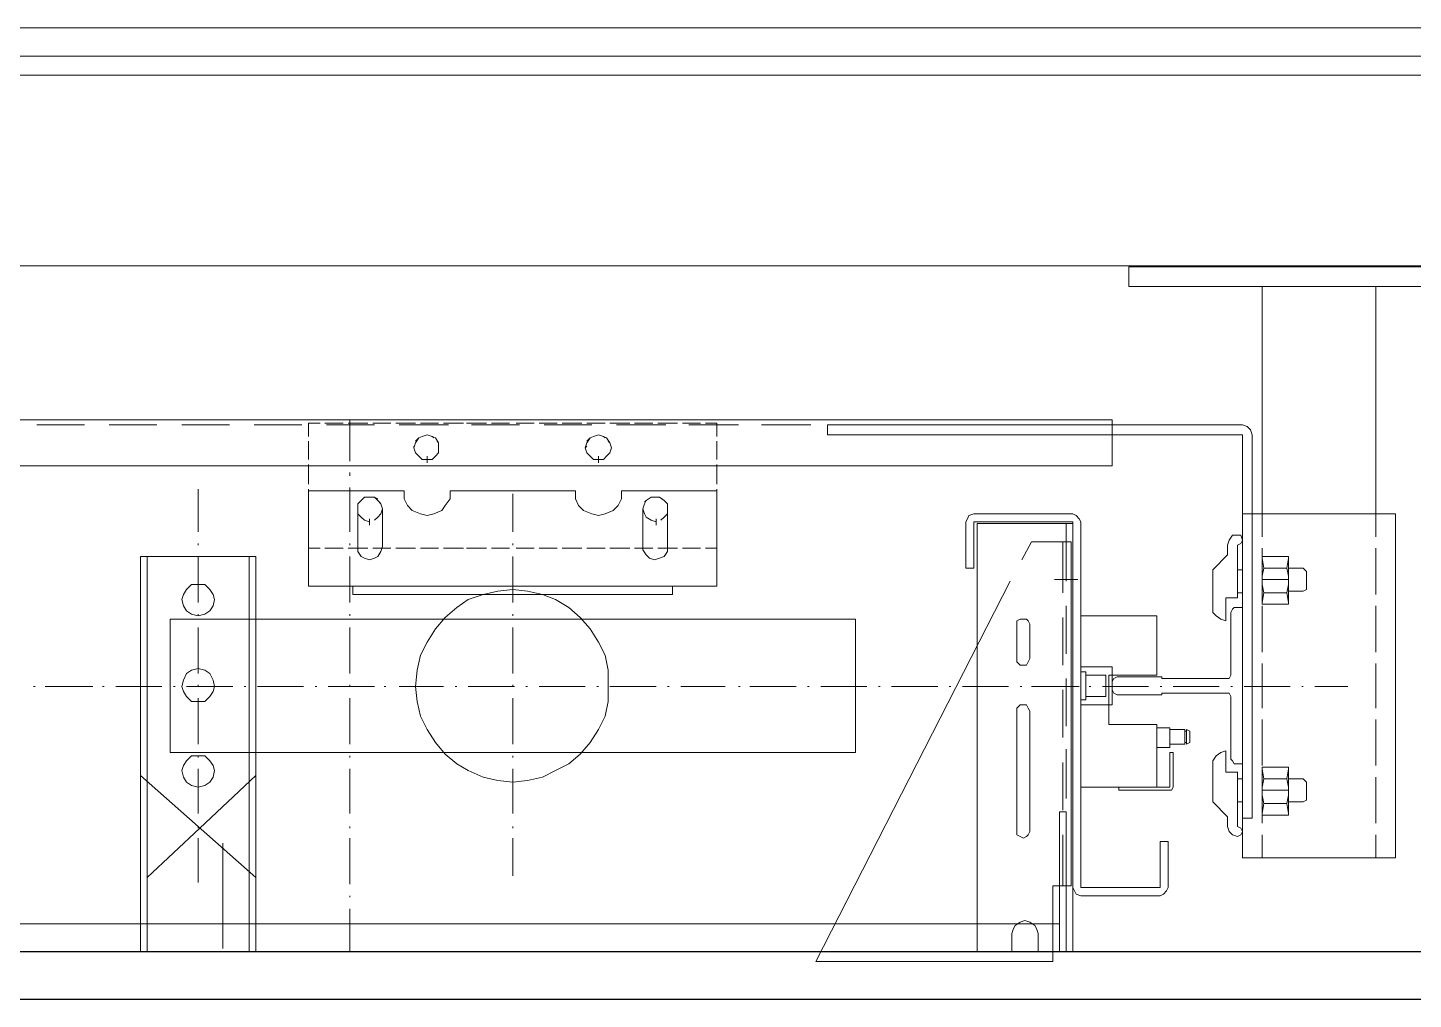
# Model space of a CAD drawing. Header units: millimetres. Extents: x 2552 to 3104, y 1319 to 1450.
# Drawn here: x 2658.782 to 2659.509, y 1391.11 to 1391.62 of the extents above; entities that cross this region are included whole.
import ezdxf

# ---------------------------------------------------------------- set-up
doc = ezdxf.new("R2010")
doc.units = ezdxf.units.MM
doc.linetypes.add('HIDDEN', pattern=[0.375, 0.25, -0.125])
for name, color, linetype, lineweight in [('2H', 1, 'HIDDEN', 15), ('AR-ESQ-VT1', 1, 'Continuous', 9), ('P', 1, 'Continuous', 18)]:
    doc.layers.add(name, color=color, linetype=linetype, lineweight=lineweight)
doc.layers.add('47', color=1, linetype='Continuous')
doc.layers.add('AR-ELV', color=2, linetype='Continuous')

msp = doc.modelspace()

# ---------------------------------------------------------------- linework, layer by layer
at = {"layer": '2H', "lineweight": 9, "ltscale": 20}
msp.add_line((2658.04192, 1391.61988), (2659.84192, 1391.61988), dxfattribs=at)
at = {"layer": '47'}
for p, q in [((2658.35192, 1391.13488), (2659.63061, 1391.13488)), ((2658.40561, 1391.10988), (2659.56319, 1391.10988))]:
    msp.add_line(p, q, dxfattribs=at)
at = {"layer": 'AR-ELV', "lineweight": 13}
for p, q in [((2658.04192, 1391.59488), (2659.64192, 1391.59488)), ((2658.04192, 1391.59488), (2659.64192, 1391.59488)), ((2658.19192, 1391.49488), (2659.64192, 1391.49488))]:
    msp.add_line(p, q, dxfattribs=at)
at = {"layer": 'AR-ESQ-VT1'}
msp.add_line((2659.80192, 1391.60488), (2658.03192, 1391.60488), dxfattribs=at)
at = {"layer": 'P', "linetype": 'Continuous'}
for points in [[(2659.55957, 1391.49438), (2659.35994, 1391.49438)], [(2659.55957, 1391.48401), (2659.35994, 1391.48401), (2659.35994, 1391.49438)], [(2659.42994, 1391.36475), (2659.42994, 1391.48401)], [(2659.48957, 1391.36475), (2659.48957, 1391.48401)], [(2658.55192, 1391.41401), (2659.3513, 1391.41401)], [(2658.93562, 1391.41228), (2658.92957, 1391.41228)], [(2658.92957, 1391.40537), (2658.92957, 1391.41228)], [(2658.94772, 1391.41228), (2658.93821, 1391.41228)], [(2658.96068, 1391.41228), (2658.95031, 1391.41228)], [(2658.95117, 1391.41401), (2658.95117, 1391.39241)], [(2658.97278, 1391.41228), (2658.96327, 1391.41228)], [(2658.98574, 1391.41228), (2658.97537, 1391.41228)], [(2658.99784, 1391.41228), (2658.98834, 1391.41228)], [(2659.0108, 1391.41228), (2659.00043, 1391.41228)], [(2659.0229, 1391.41228), (2659.01253, 1391.41228)], [(2659.035, 1391.41228), (2659.0255, 1391.41228)], [(2659.04796, 1391.41228), (2659.03846, 1391.41228)], [(2659.06006, 1391.41228), (2659.05056, 1391.41228)], [(2659.07303, 1391.41228), (2659.06266, 1391.41228)], [(2659.08513, 1391.41228), (2659.07562, 1391.41228)], [(2659.09809, 1391.41228), (2659.08772, 1391.41228)], [(2659.11019, 1391.41228), (2659.10068, 1391.41228)], [(2659.12315, 1391.41228), (2659.11278, 1391.41228)], [(2659.13525, 1391.41228), (2659.12574, 1391.41228)], [(2659.14389, 1391.41228), (2659.13784, 1391.41228)], [(2659.14389, 1391.40537), (2659.14389, 1391.41228)], [(2659.3513, 1391.38982), (2659.3513, 1391.41401)], [(2658.78698, 1391.41142), (2658.81204, 1391.41142)], [(2658.825, 1391.41142), (2658.85006, 1391.41142)], [(2658.86303, 1391.41142), (2658.88809, 1391.41142)], [(2658.90105, 1391.41142), (2658.92611, 1391.41142)], [(2658.93908, 1391.41142), (2658.96414, 1391.41142)], [(2658.9771, 1391.41142), (2659.00303, 1391.41142)], [(2658.99179, 1391.40624), (2658.99438, 1391.40537), (2658.99611, 1391.40451), (2658.99784, 1391.40191), (2658.99784, 1391.39932), (2658.99784, 1391.39673), (2658.99611, 1391.395), (2658.99438, 1391.39327), (2658.99179, 1391.39327), (2658.9892, 1391.39327), (2658.98747, 1391.395), (2658.98574, 1391.39673), (2658.98488, 1391.39932), (2658.98574, 1391.40191), (2658.98747, 1391.40451), (2658.9892, 1391.40537), (2658.99179, 1391.40624)], [(2658.98574, 1391.40278), (2658.98747, 1391.40451), (2658.9892, 1391.40537), (2658.99179, 1391.40624), (2658.99438, 1391.40537), (2658.99525, 1391.40451)], [(2659.01513, 1391.41142), (2659.04019, 1391.41142)], [(2659.05315, 1391.41142), (2659.07821, 1391.41142)], [(2659.08167, 1391.40624), (2659.08426, 1391.40537), (2659.08599, 1391.40451), (2659.08772, 1391.40191), (2659.08858, 1391.39932), (2659.08772, 1391.39673), (2659.08599, 1391.395), (2659.08426, 1391.39327), (2659.08167, 1391.39327), (2659.07908, 1391.39327), (2659.07735, 1391.395), (2659.07562, 1391.39673), (2659.07475, 1391.39932), (2659.07562, 1391.40191), (2659.07735, 1391.40451), (2659.07908, 1391.40537), (2659.08167, 1391.40624)], [(2659.07562, 1391.40278), (2659.07735, 1391.40451), (2659.07908, 1391.40537), (2659.08167, 1391.40624), (2659.08426, 1391.40537), (2659.08513, 1391.40451)], [(2659.09117, 1391.41142), (2659.1171, 1391.41142)], [(2659.1292, 1391.41142), (2659.15513, 1391.41142)], [(2659.16722, 1391.41142), (2659.19315, 1391.41142)], [(2659.20179, 1391.41142), (2659.3755, 1391.41142)], [(2659.20179, 1391.40624), (2659.20179, 1391.41142)], [(2659.20179, 1391.40624), (2659.41871, 1391.40624)], [(2659.20525, 1391.41142), (2659.23117, 1391.41142)], [(2659.24414, 1391.41142), (2659.2692, 1391.41142)], [(2659.2813, 1391.41142), (2659.30722, 1391.41142)], [(2659.32019, 1391.41142), (2659.3513, 1391.41142)], [(2659.3513, 1391.41142), (2659.41957, 1391.41142)], [(2659.41871, 1391.40624), (2659.41957, 1391.40624), (2659.41957, 1391.40537)], [(2659.41957, 1391.41142), (2659.42216, 1391.41056), (2659.42389, 1391.40883), (2659.42475, 1391.40624)], [(2659.41957, 1391.20488), (2659.41957, 1391.40537)], [(2659.42475, 1391.20488), (2659.42475, 1391.40624)], [(2658.92957, 1391.39327), (2658.92957, 1391.40278)], [(2658.99179, 1391.39327), (2658.9892, 1391.39327), (2658.98747, 1391.395), (2658.98574, 1391.39673), (2658.98488, 1391.39932), (2658.98488, 1391.40019)], [(2658.99698, 1391.40278), (2658.99784, 1391.40191), (2658.99784, 1391.39932), (2658.99784, 1391.39673), (2658.99611, 1391.395), (2658.99438, 1391.39327)], [(2659.08167, 1391.39327), (2659.07908, 1391.39327), (2659.07735, 1391.395), (2659.07562, 1391.39673), (2659.07475, 1391.39932), (2659.07562, 1391.40019)], [(2659.08685, 1391.40278), (2659.08772, 1391.40191), (2659.08858, 1391.39932), (2659.08772, 1391.39673), (2659.08599, 1391.395), (2659.08426, 1391.39327)], [(2659.14389, 1391.39327), (2659.14389, 1391.40278)], [(2658.92957, 1391.38031), (2658.92957, 1391.39068)], [(2658.99179, 1391.39154), (2658.99179, 1391.395)], [(2659.08167, 1391.39154), (2659.08167, 1391.395)], [(2659.14389, 1391.38031), (2659.14389, 1391.39068)], [(2658.55192, 1391.38982), (2659.3513, 1391.38982)], [(2658.95117, 1391.38636), (2658.95117, 1391.38463)], [(2658.87167, 1391.35525), (2658.87167, 1391.37772)], [(2658.92957, 1391.36821), (2658.92957, 1391.37772)], [(2658.92957, 1391.32673), (2658.92957, 1391.37685), (2658.97969, 1391.37685)], [(2658.95117, 1391.37858), (2658.95117, 1391.35525)], [(2659.00389, 1391.37685), (2659.00389, 1391.37253), (2659.0013, 1391.36907), (2658.99957, 1391.36648), (2658.99525, 1391.36475), (2658.99179, 1391.36389), (2658.98834, 1391.36475), (2658.98401, 1391.36648), (2658.98142, 1391.36907), (2658.97969, 1391.37253), (2658.97969, 1391.37685)], [(2659.06957, 1391.37685), (2659.00389, 1391.37685)], [(2659.09377, 1391.37685), (2659.09377, 1391.37253), (2659.09204, 1391.36907), (2659.08945, 1391.36648), (2659.08513, 1391.36475), (2659.08167, 1391.36389), (2659.07821, 1391.36475), (2659.07389, 1391.36648), (2659.0713, 1391.36907), (2659.06957, 1391.37253), (2659.06957, 1391.37685)], [(2659.14389, 1391.37685), (2659.09377, 1391.37685)], [(2659.14389, 1391.36821), (2659.14389, 1391.37772)], [(2659.14389, 1391.32673), (2659.14389, 1391.37685)], [(2658.9555, 1391.36735), (2658.9555, 1391.36994), (2658.95722, 1391.37167), (2658.95895, 1391.3734), (2658.96154, 1391.3734), (2658.96414, 1391.3734), (2658.96587, 1391.37167), (2658.96759, 1391.36994), (2658.96846, 1391.36735)], [(2658.95636, 1391.3708), (2658.95722, 1391.37167), (2658.95895, 1391.3734), (2658.96154, 1391.3734), (2658.96414, 1391.3734), (2658.96587, 1391.37253)], [(2658.96673, 1391.3708), (2658.96759, 1391.36994), (2658.96846, 1391.36735), (2658.96759, 1391.36475), (2658.96587, 1391.36303), (2658.96414, 1391.3613)], [(2659.03673, 1391.35525), (2659.03673, 1391.37512)], [(2659.105, 1391.36735), (2659.10587, 1391.36994), (2659.10673, 1391.37167), (2659.10932, 1391.3734), (2659.11192, 1391.3734), (2659.11364, 1391.3734), (2659.11624, 1391.37167), (2659.11796, 1391.36994), (2659.11796, 1391.36735)], [(2659.10587, 1391.3708), (2659.10673, 1391.37167), (2659.10932, 1391.3734), (2659.11192, 1391.3734), (2659.11364, 1391.3734), (2659.11537, 1391.37253)], [(2659.1171, 1391.3708), (2659.11796, 1391.36994), (2659.11796, 1391.36735), (2659.11796, 1391.36475), (2659.11624, 1391.36303), (2659.11451, 1391.3613)], [(2658.92957, 1391.35525), (2658.92957, 1391.36562)], [(2658.9555, 1391.36735), (2658.9555, 1391.34747)], [(2658.96154, 1391.36043), (2658.95895, 1391.3613), (2658.95722, 1391.36303), (2658.9555, 1391.36475), (2658.9555, 1391.36735), (2658.9555, 1391.36735)], [(2658.96154, 1391.3587), (2658.96154, 1391.36216)], [(2658.96846, 1391.36735), (2658.96846, 1391.34747)], [(2659.105, 1391.36735), (2659.105, 1391.34661)], [(2659.11192, 1391.36043), (2659.10932, 1391.3613), (2659.10673, 1391.36303), (2659.10587, 1391.36475), (2659.105, 1391.36735), (2659.105, 1391.36735)], [(2659.11192, 1391.3587), (2659.11192, 1391.36216)], [(2659.11796, 1391.36735), (2659.11796, 1391.34747)], [(2659.14389, 1391.35525), (2659.14389, 1391.36562)], [(2659.27438, 1391.36043), (2659.27525, 1391.36216), (2659.27611, 1391.36389), (2659.27871, 1391.36475)], [(2659.33056, 1391.36475), (2659.27871, 1391.36475)], [(2659.33056, 1391.36475), (2659.33229, 1391.36389), (2659.33401, 1391.36216), (2659.33488, 1391.36043)], [(2659.41957, 1391.36475), (2659.49994, 1391.36475)], [(2659.41957, 1391.18414), (2659.41957, 1391.36475)], [(2659.42994, 1391.36475), (2659.42994, 1391.35265)], [(2659.48957, 1391.36475), (2659.48957, 1391.35265)], [(2659.49994, 1391.18414), (2659.49994, 1391.36475)], [(2659.27438, 1391.33624), (2659.27438, 1391.36043)], [(2659.27871, 1391.35957), (2659.27871, 1391.36043), (2659.27957, 1391.36043)], [(2659.27871, 1391.33624), (2659.27871, 1391.35957)], [(2659.32969, 1391.36043), (2659.27957, 1391.36043)], [(2659.28043, 1391.35957), (2659.28043, 1391.13488)], [(2659.33056, 1391.35957), (2659.28043, 1391.35957)], [(2659.3271, 1391.35957), (2659.3271, 1391.32932)], [(2659.32969, 1391.36043), (2659.33056, 1391.36043), (2659.33056, 1391.35957)], [(2659.33056, 1391.35957), (2659.33056, 1391.13488)], [(2659.33056, 1391.16858), (2659.33056, 1391.35957)], [(2659.33488, 1391.16945), (2659.33488, 1391.36043)], [(2658.87167, 1391.34833), (2658.87167, 1391.3492)], [(2658.92957, 1391.34661), (2658.92957, 1391.35352)], [(2658.93562, 1391.34661), (2658.92957, 1391.34661)], [(2658.94772, 1391.34661), (2658.93821, 1391.34661)], [(2658.96068, 1391.34661), (2658.95031, 1391.34661)], [(2658.95117, 1391.3492), (2658.95117, 1391.34833)], [(2658.96846, 1391.34747), (2658.96759, 1391.34488), (2658.96587, 1391.34228), (2658.96414, 1391.34142), (2658.96154, 1391.34056), (2658.95895, 1391.34142), (2658.95722, 1391.34228), (2658.9555, 1391.34488), (2658.9555, 1391.34747)], [(2658.97278, 1391.34661), (2658.96327, 1391.34661)], [(2658.98574, 1391.34661), (2658.97537, 1391.34661)], [(2658.99784, 1391.34661), (2658.98834, 1391.34661)], [(2659.0108, 1391.34661), (2659.00043, 1391.34661)], [(2659.0229, 1391.34661), (2659.01253, 1391.34661)], [(2659.035, 1391.34661), (2659.0255, 1391.34661)], [(2659.03673, 1391.34833), (2659.03673, 1391.3492)], [(2659.04796, 1391.34661), (2659.03846, 1391.34661)], [(2659.06006, 1391.34661), (2659.05056, 1391.34661)], [(2659.07303, 1391.34661), (2659.06266, 1391.34661)], [(2659.08513, 1391.34661), (2659.07562, 1391.34661)], [(2659.09809, 1391.34661), (2659.08772, 1391.34661)], [(2659.11019, 1391.34661), (2659.10068, 1391.34661)], [(2659.11796, 1391.34747), (2659.11796, 1391.34488), (2659.11624, 1391.34228), (2659.11364, 1391.34142), (2659.11105, 1391.34056), (2659.10846, 1391.34142), (2659.10673, 1391.34315), (2659.105, 1391.34574), (2659.105, 1391.34747)], [(2659.12315, 1391.34661), (2659.11278, 1391.34661)], [(2659.13525, 1391.34661), (2659.12574, 1391.34661)], [(2659.14389, 1391.34661), (2659.13784, 1391.34661)], [(2659.14389, 1391.34661), (2659.14389, 1391.35352)], [(2659.30895, 1391.35006), (2659.30377, 1391.34056)], [(2659.30895, 1391.35006), (2659.32969, 1391.35006)], [(2659.32537, 1391.32327), (2659.32537, 1391.35006)], [(2659.32969, 1391.16945), (2659.32969, 1391.35006)], [(2659.41179, 1391.34833), (2659.41266, 1391.35093), (2659.41438, 1391.35352), (2659.41698, 1391.35352)], [(2659.41179, 1391.34315), (2659.41179, 1391.34833)], [(2659.41698, 1391.35352), (2659.41871, 1391.35352), (2659.41957, 1391.35093), (2659.41871, 1391.3492), (2659.41698, 1391.34833)], [(2659.41698, 1391.34833), (2659.41698, 1391.32068)], [(2659.42994, 1391.34661), (2659.42994, 1391.32241)], [(2659.48957, 1391.34661), (2659.48957, 1391.32241)], [(2658.84142, 1391.34228), (2658.84142, 1391.13488)], [(2658.84142, 1391.34228), (2658.84142, 1391.15389)], [(2658.90192, 1391.34228), (2658.84142, 1391.34228)], [(2658.84488, 1391.34228), (2658.84488, 1391.23945)], [(2658.87167, 1391.31809), (2658.87167, 1391.34228)], [(2658.89846, 1391.34228), (2658.89846, 1391.19105)], [(2658.90192, 1391.34228), (2658.90192, 1391.15389)], [(2658.95117, 1391.34228), (2658.95117, 1391.31809)], [(2659.03673, 1391.31809), (2659.03673, 1391.34228)], [(2659.41179, 1391.34315), (2659.40401, 1391.33537)], [(2659.4308, 1391.33624), (2659.42994, 1391.34142), (2659.42994, 1391.34228), (2659.4308, 1391.34228), (2659.4429, 1391.34228)], [(2659.42994, 1391.34142), (2659.42994, 1391.34228), (2659.4308, 1391.34228)], [(2659.42994, 1391.31809), (2659.42994, 1391.34142)], [(2659.4429, 1391.34228), (2659.44377, 1391.34228), (2659.44377, 1391.34142)], [(2659.44377, 1391.34142), (2659.4429, 1391.33624)], [(2659.44377, 1391.31809), (2659.44377, 1391.34142)], [(2659.27871, 1391.33624), (2659.27438, 1391.33624)], [(2659.41093, 1391.30858), (2659.40834, 1391.30945), (2659.40574, 1391.31117), (2659.40401, 1391.3129), (2659.40401, 1391.33537)], [(2659.41957, 1391.33537), (2659.41698, 1391.33537)], [(2659.4308, 1391.32327), (2659.42994, 1391.32759), (2659.42994, 1391.33191), (2659.4308, 1391.33624)], [(2659.4308, 1391.33624), (2659.4429, 1391.33624)], [(2659.4429, 1391.33624), (2659.44377, 1391.33191), (2659.44377, 1391.32759), (2659.4429, 1391.32327)], [(2659.45154, 1391.33624), (2659.44377, 1391.33624)], [(2659.45154, 1391.33624), (2659.45327, 1391.33451)], [(2659.45327, 1391.33451), (2659.45327, 1391.325)], [(2658.87167, 1391.32759), (2658.87513, 1391.32759), (2658.87772, 1391.325), (2658.87945, 1391.32241), (2658.88031, 1391.31982), (2658.87945, 1391.31636), (2658.87772, 1391.31377), (2658.87513, 1391.31204), (2658.87167, 1391.31117), (2658.86821, 1391.31204), (2658.86562, 1391.31377), (2658.86389, 1391.31636), (2658.86303, 1391.31982), (2658.86389, 1391.32241), (2658.86562, 1391.325), (2658.86821, 1391.32759), (2658.87167, 1391.32759), (2658.87513, 1391.32759), (2658.87772, 1391.325), (2658.87945, 1391.32241), (2658.88031, 1391.31982), (2658.87945, 1391.31636), (2658.87772, 1391.31377), (2658.87513, 1391.31204), (2658.87167, 1391.31117), (2658.86821, 1391.31204), (2658.86562, 1391.31377), (2658.86389, 1391.31636), (2658.86303, 1391.31982), (2658.86389, 1391.32241), (2658.86562, 1391.325), (2658.86821, 1391.32759), (2658.87167, 1391.32759)], [(2659.14389, 1391.32673), (2658.92957, 1391.32673)], [(2658.9529, 1391.32241), (2658.9529, 1391.32673)], [(2659.03673, 1391.325), (2659.04451, 1391.32414), (2659.05229, 1391.32241), (2659.0592, 1391.31982), (2659.06611, 1391.31549), (2659.07216, 1391.31031), (2659.07735, 1391.30426), (2659.08167, 1391.29735), (2659.08513, 1391.29043), (2659.08685, 1391.28265), (2659.08685, 1391.27401), (2659.08685, 1391.26624), (2659.08513, 1391.25846), (2659.08167, 1391.25154), (2659.07735, 1391.24463), (2659.07216, 1391.23858), (2659.06611, 1391.2334), (2659.0592, 1391.22994), (2659.05229, 1391.22648), (2659.04451, 1391.22475), (2659.03673, 1391.22389), (2659.02895, 1391.22475), (2659.02117, 1391.22648), (2659.0134, 1391.22994), (2659.00735, 1391.2334), (2659.0013, 1391.23858), (2658.99611, 1391.24463), (2658.99179, 1391.25154), (2658.98834, 1391.25846), (2658.98661, 1391.26624), (2658.98574, 1391.27401), (2658.98661, 1391.28265), (2658.98834, 1391.29043), (2658.99179, 1391.29735), (2658.99611, 1391.30426), (2659.0013, 1391.31031), (2659.00735, 1391.31549), (2659.0134, 1391.31982), (2659.02117, 1391.32241), (2659.02895, 1391.32414), (2659.03673, 1391.325)], [(2659.12056, 1391.32241), (2659.12056, 1391.32673)], [(2659.29772, 1391.32932), (2659.19574, 1391.12969)], [(2659.33315, 1391.33019), (2659.32105, 1391.33019)], [(2659.42994, 1391.33019), (2659.44377, 1391.33019)], [(2659.45327, 1391.325), (2659.45154, 1391.32414)], [(2659.12056, 1391.32241), (2658.9529, 1391.32241)], [(2659.41093, 1391.32068), (2659.41093, 1391.30858)], [(2659.41698, 1391.32068), (2659.41093, 1391.32068)], [(2659.41957, 1391.32327), (2659.41698, 1391.32327)], [(2659.42994, 1391.31809), (2659.4308, 1391.32327)], [(2659.4308, 1391.31722), (2659.42994, 1391.31722), (2659.42994, 1391.31809)], [(2659.4308, 1391.32327), (2659.4429, 1391.32327)], [(2659.4429, 1391.32327), (2659.44377, 1391.31809)], [(2659.44377, 1391.31809), (2659.44377, 1391.31722), (2659.4429, 1391.31722)], [(2659.45154, 1391.32414), (2659.44377, 1391.32414)], [(2658.87167, 1391.31117), (2658.87167, 1391.31204)], [(2658.95117, 1391.31204), (2658.95117, 1391.31117)], [(2659.03673, 1391.31117), (2659.03673, 1391.31204)], [(2659.32537, 1391.28525), (2659.32537, 1391.31031)], [(2659.3271, 1391.31636), (2659.3271, 1391.2913)], [(2659.37463, 1391.31117), (2659.33488, 1391.31117)], [(2659.33488, 1391.2213), (2659.33488, 1391.31117)], [(2659.37463, 1391.28006), (2659.37463, 1391.31117)], [(2659.41352, 1391.3129), (2659.41438, 1391.31463), (2659.41525, 1391.31549), (2659.41698, 1391.31549), (2659.41957, 1391.31549)], [(2659.41352, 1391.3129), (2659.41352, 1391.28006)], [(2659.41957, 1391.2334), (2659.41957, 1391.31549)], [(2659.42994, 1391.31636), (2659.42994, 1391.29216)], [(2659.4308, 1391.31722), (2659.4429, 1391.31722)], [(2659.48957, 1391.31636), (2659.48957, 1391.29216)], [(2658.85698, 1391.30945), (2659.21648, 1391.30945)], [(2658.85698, 1391.30945), (2658.85698, 1391.23945)], [(2658.87167, 1391.28093), (2658.87167, 1391.30512)], [(2658.95117, 1391.30512), (2658.95117, 1391.28093)], [(2659.03673, 1391.28093), (2659.03673, 1391.30512)], [(2659.21648, 1391.30945), (2659.21648, 1391.23945)], [(2659.30117, 1391.30685), (2659.30117, 1391.30858), (2659.3029, 1391.30945), (2659.30463, 1391.30945), (2659.30636, 1391.30945), (2659.30722, 1391.30858), (2659.30809, 1391.30685)], [(2659.30117, 1391.2887), (2659.30117, 1391.30685)], [(2659.30809, 1391.2887), (2659.30809, 1391.30685)], [(2659.30809, 1391.2887), (2659.30722, 1391.28698), (2659.30636, 1391.28525), (2659.30463, 1391.28525), (2659.3029, 1391.28525), (2659.30117, 1391.28698), (2659.30117, 1391.2887)], [(2658.87167, 1391.28352), (2658.87513, 1391.28265), (2658.87772, 1391.28093), (2658.87945, 1391.27747), (2658.88031, 1391.27401), (2658.87945, 1391.27142), (2658.87772, 1391.26883), (2658.87513, 1391.26624), (2658.87167, 1391.26624), (2658.86821, 1391.26624), (2658.86562, 1391.26883), (2658.86389, 1391.27142), (2658.86303, 1391.27401), (2658.86389, 1391.27747), (2658.86562, 1391.28093), (2658.86821, 1391.28265), (2658.87167, 1391.28352), (2658.87513, 1391.28265), (2658.87772, 1391.28093), (2658.87945, 1391.27747), (2658.88031, 1391.27401), (2658.87945, 1391.27142), (2658.87772, 1391.26883), (2658.87513, 1391.26624), (2658.87167, 1391.26624), (2658.86821, 1391.26624), (2658.86562, 1391.26883), (2658.86389, 1391.27142), (2658.86303, 1391.27401), (2658.86389, 1391.27747), (2658.86562, 1391.28093), (2658.86821, 1391.28265), (2658.87167, 1391.28352)], [(2659.33488, 1391.26451), (2659.33488, 1391.28438), (2659.3513, 1391.28438)], [(2659.33488, 1391.28179), (2659.33747, 1391.28179), (2659.33747, 1391.2671)], [(2659.3513, 1391.26451), (2659.3513, 1391.28438)], [(2659.42994, 1391.28611), (2659.42994, 1391.26278)], [(2659.48957, 1391.28611), (2659.48957, 1391.26278)], [(2658.78525, 1391.27401), (2658.78611, 1391.27401)], [(2658.7913, 1391.27401), (2658.81636, 1391.27401)], [(2658.82154, 1391.27401), (2658.82241, 1391.27401)], [(2658.82846, 1391.27401), (2658.85266, 1391.27401)], [(2658.85871, 1391.27401), (2658.85957, 1391.27401)], [(2658.86562, 1391.27401), (2658.88982, 1391.27401)], [(2658.87167, 1391.27401), (2658.87167, 1391.27488)], [(2658.89587, 1391.27401), (2658.89673, 1391.27401)], [(2658.90278, 1391.27401), (2658.92698, 1391.27401)], [(2658.93303, 1391.27401), (2658.93389, 1391.27401)], [(2658.93994, 1391.27401), (2658.96414, 1391.27401)], [(2658.95117, 1391.27488), (2658.95117, 1391.27401)], [(2658.96932, 1391.27401), (2658.97019, 1391.27401)], [(2658.9771, 1391.27401), (2659.00043, 1391.27401)], [(2659.00648, 1391.27401), (2659.00735, 1391.27401)], [(2659.0134, 1391.27401), (2659.03759, 1391.27401)], [(2659.03673, 1391.27401), (2659.03673, 1391.27488)], [(2659.04364, 1391.27401), (2659.04451, 1391.27401)], [(2659.05056, 1391.27401), (2659.07475, 1391.27401)], [(2659.0808, 1391.27401), (2659.08167, 1391.27401)], [(2659.08772, 1391.27401), (2659.11192, 1391.27401)], [(2659.11796, 1391.27401), (2659.11883, 1391.27401)], [(2659.12488, 1391.27401), (2659.14821, 1391.27401)], [(2659.15513, 1391.27401), (2659.15599, 1391.27401)], [(2659.16117, 1391.27401), (2659.18537, 1391.27401)], [(2659.19142, 1391.27401), (2659.19229, 1391.27401)], [(2659.19834, 1391.27401), (2659.22253, 1391.27401)], [(2659.22858, 1391.27401), (2659.22945, 1391.27401)], [(2659.2355, 1391.27401), (2659.25969, 1391.27401)], [(2659.26574, 1391.27401), (2659.26661, 1391.27401)], [(2659.27266, 1391.27401), (2659.29685, 1391.27401)], [(2659.3029, 1391.27401), (2659.30377, 1391.27401)], [(2659.30895, 1391.27401), (2659.33401, 1391.27401)], [(2659.3271, 1391.27833), (2659.3271, 1391.25327)], [(2659.33747, 1391.28006), (2659.34784, 1391.28006), (2659.34784, 1391.26883)], [(2659.3392, 1391.27401), (2659.34006, 1391.27401)], [(2659.34611, 1391.27401), (2659.37031, 1391.27401)], [(2659.37463, 1391.28006), (2659.34957, 1391.28006)], [(2659.34957, 1391.25414), (2659.34957, 1391.28006)], [(2659.35389, 1391.26969), (2659.35216, 1391.27056), (2659.3513, 1391.27228), (2659.3513, 1391.27661), (2659.35216, 1391.27833), (2659.35389, 1391.2792)], [(2659.37722, 1391.2792), (2659.35389, 1391.2792)], [(2659.37636, 1391.27401), (2659.37722, 1391.27401)], [(2659.37722, 1391.27833), (2659.37722, 1391.27833), (2659.37722, 1391.2792)], [(2659.41179, 1391.27833), (2659.37722, 1391.27833)], [(2659.38327, 1391.27401), (2659.40747, 1391.27401)], [(2659.41352, 1391.28006), (2659.41266, 1391.27833), (2659.41179, 1391.27833)], [(2659.41352, 1391.27401), (2659.41438, 1391.27401)], [(2659.42043, 1391.27401), (2659.44463, 1391.27401)], [(2659.45068, 1391.27401), (2659.45154, 1391.27401)], [(2659.45759, 1391.27401), (2659.47488, 1391.27401)], [(2658.87167, 1391.24377), (2658.87167, 1391.26796)], [(2658.95117, 1391.26796), (2658.95117, 1391.24377)], [(2659.03673, 1391.24377), (2659.03673, 1391.26796)], [(2659.32537, 1391.24722), (2659.32537, 1391.27228)], [(2659.33488, 1391.2671), (2659.33747, 1391.2671)], [(2659.33747, 1391.26883), (2659.34784, 1391.26883)], [(2659.37722, 1391.26969), (2659.35389, 1391.26969)], [(2659.41179, 1391.27056), (2659.37722, 1391.27056)], [(2659.37722, 1391.26969), (2659.37722, 1391.27056), (2659.37722, 1391.27056)], [(2659.41179, 1391.27056), (2659.41266, 1391.27056), (2659.41352, 1391.26883)], [(2659.41352, 1391.23599), (2659.41352, 1391.26883)], [(2659.30117, 1391.26105), (2659.30117, 1391.26278), (2659.3029, 1391.26451), (2659.30463, 1391.26451), (2659.30636, 1391.26451), (2659.30722, 1391.26278), (2659.30809, 1391.26105)], [(2659.30117, 1391.19796), (2659.30117, 1391.26105)], [(2659.30809, 1391.19796), (2659.30809, 1391.26105)], [(2659.3513, 1391.26451), (2659.33488, 1391.26451)], [(2659.37463, 1391.25414), (2659.34957, 1391.25414)], [(2659.37463, 1391.25414), (2659.37463, 1391.2213)], [(2659.37463, 1391.25241), (2659.38154, 1391.25241), (2659.38154, 1391.24204)], [(2659.42994, 1391.25673), (2659.42994, 1391.23253)], [(2659.48957, 1391.25673), (2659.48957, 1391.23253)], [(2659.38932, 1391.25154), (2659.38154, 1391.25154)], [(2659.38932, 1391.24377), (2659.38932, 1391.25154)], [(2659.39019, 1391.25068), (2659.38932, 1391.25068)], [(2659.39019, 1391.24377), (2659.39019, 1391.25154)], [(2659.39192, 1391.25068), (2659.39019, 1391.25154)], [(2659.39192, 1391.25068), (2659.39192, 1391.24463), (2659.39019, 1391.24377)], [(2658.84488, 1391.23945), (2658.84488, 1391.13488)], [(2658.85698, 1391.23945), (2659.21648, 1391.23945)], [(2658.87167, 1391.23772), (2658.87513, 1391.23772), (2658.87772, 1391.23512), (2658.87945, 1391.23253), (2658.88031, 1391.22994), (2658.87945, 1391.22648), (2658.87772, 1391.22389), (2658.87513, 1391.22216), (2658.87167, 1391.2213), (2658.86821, 1391.22216), (2658.86562, 1391.22389), (2658.86389, 1391.22648), (2658.86303, 1391.22994), (2658.86389, 1391.23253), (2658.86562, 1391.23512), (2658.86821, 1391.23772), (2658.87167, 1391.23772), (2658.87513, 1391.23772), (2658.87772, 1391.23512), (2658.87945, 1391.23253), (2658.88031, 1391.22994), (2658.87945, 1391.22648), (2658.87772, 1391.22389), (2658.87513, 1391.22216), (2658.87167, 1391.2213), (2658.86821, 1391.22216), (2658.86562, 1391.22389), (2658.86389, 1391.22648), (2658.86303, 1391.22994), (2658.86389, 1391.23253), (2658.86562, 1391.23512), (2658.86821, 1391.23772), (2658.87167, 1391.23772)], [(2658.87167, 1391.23685), (2658.87167, 1391.23772)], [(2658.95117, 1391.23772), (2658.95117, 1391.23685)], [(2659.03673, 1391.23685), (2659.03673, 1391.23772)], [(2659.3271, 1391.24117), (2659.3271, 1391.21525)], [(2659.38154, 1391.24204), (2659.37463, 1391.24204)], [(2659.38932, 1391.24377), (2659.38154, 1391.24377)], [(2659.38154, 1391.22216), (2659.38154, 1391.23945)], [(2659.38327, 1391.23945), (2659.38154, 1391.23945)], [(2659.38327, 1391.2213), (2659.38327, 1391.23945)], [(2659.39019, 1391.24463), (2659.38932, 1391.24463)], [(2659.40401, 1391.23512), (2659.40574, 1391.23772), (2659.40834, 1391.23945), (2659.41093, 1391.24031)], [(2659.41093, 1391.22907), (2659.41093, 1391.24031)], [(2658.87167, 1391.20747), (2658.87167, 1391.2308)], [(2658.95117, 1391.2308), (2658.95117, 1391.20747)], [(2659.03673, 1391.20747), (2659.03673, 1391.2308)], [(2659.32537, 1391.2092), (2659.32537, 1391.23426)], [(2659.40401, 1391.23512), (2659.40401, 1391.21352)], [(2659.41698, 1391.2334), (2659.41525, 1391.2334), (2659.41438, 1391.23512), (2659.41352, 1391.23599)], [(2659.41957, 1391.2334), (2659.41698, 1391.2334)], [(2659.42994, 1391.2308), (2659.42994, 1391.23167), (2659.4429, 1391.23167)], [(2659.42994, 1391.2308), (2659.42994, 1391.20747)], [(2659.4308, 1391.22562), (2659.42994, 1391.2308)], [(2659.4429, 1391.23167), (2659.44377, 1391.23167), (2659.44377, 1391.2308)], [(2659.44377, 1391.2308), (2659.4429, 1391.22562)], [(2659.44377, 1391.2308), (2659.44377, 1391.20747)], [(2658.84142, 1391.22735), (2658.90192, 1391.17377)], [(2658.84488, 1391.17377), (2658.87253, 1391.19969), (2658.90192, 1391.22735)], [(2659.41698, 1391.22907), (2659.41093, 1391.22907)], [(2659.41698, 1391.20056), (2659.41698, 1391.22907)], [(2659.41957, 1391.22562), (2659.41698, 1391.22562)], [(2659.42994, 1391.22648), (2659.42994, 1391.20228)], [(2659.4308, 1391.21265), (2659.42994, 1391.21698), (2659.42994, 1391.2213), (2659.4308, 1391.22562)], [(2659.4308, 1391.22562), (2659.4429, 1391.22562)], [(2659.4429, 1391.22562), (2659.44377, 1391.2213), (2659.44377, 1391.21698), (2659.4429, 1391.21265)], [(2659.45154, 1391.22562), (2659.44377, 1391.22562)], [(2659.45327, 1391.22389), (2659.45154, 1391.22562)], [(2659.45327, 1391.21438), (2659.45327, 1391.22389)], [(2659.48957, 1391.22648), (2659.48957, 1391.20228)], [(2659.38068, 1391.2213), (2659.33488, 1391.2213)], [(2659.35475, 1391.21957), (2659.35475, 1391.2213)], [(2659.38154, 1391.21957), (2659.35475, 1391.21957)], [(2659.38154, 1391.22216), (2659.38154, 1391.2213), (2659.38068, 1391.2213)], [(2659.38327, 1391.2213), (2659.38241, 1391.21957), (2659.38154, 1391.21957)], [(2659.42994, 1391.21957), (2659.44377, 1391.21957)], [(2659.41179, 1391.20574), (2659.40401, 1391.21352)], [(2659.41957, 1391.21352), (2659.41698, 1391.21352)], [(2659.42994, 1391.20747), (2659.4308, 1391.21265)], [(2659.4308, 1391.21265), (2659.4429, 1391.21265)], [(2659.4429, 1391.21265), (2659.44377, 1391.20747)], [(2659.45154, 1391.21352), (2659.44377, 1391.21352)], [(2659.45154, 1391.21352), (2659.45327, 1391.21438)], [(2659.32364, 1391.20833), (2659.32364, 1391.13488)], [(2659.3271, 1391.20833), (2659.32364, 1391.20833)], [(2659.3271, 1391.20833), (2659.3271, 1391.13488)], [(2659.3271, 1391.20228), (2659.3271, 1391.17722)], [(2659.41179, 1391.20574), (2659.41179, 1391.20056)], [(2659.42475, 1391.20488), (2659.41957, 1391.20488)], [(2659.4308, 1391.20661), (2659.42994, 1391.20661), (2659.42994, 1391.20747)], [(2659.4308, 1391.20661), (2659.42994, 1391.20661), (2659.42994, 1391.20747)], [(2659.4308, 1391.20661), (2659.4429, 1391.20661)], [(2659.44377, 1391.20747), (2659.44377, 1391.20661), (2659.4429, 1391.20661)], [(2658.87167, 1391.19969), (2658.87167, 1391.20056)], [(2658.87167, 1391.17117), (2658.87167, 1391.19451)], [(2658.95117, 1391.20056), (2658.95117, 1391.19969)], [(2658.95117, 1391.19451), (2658.95117, 1391.17031)], [(2659.03673, 1391.19969), (2659.03673, 1391.20056)], [(2659.03673, 1391.17463), (2659.03673, 1391.19451)], [(2659.30809, 1391.19796), (2659.30722, 1391.19624), (2659.30636, 1391.19537), (2659.30463, 1391.19451), (2659.3029, 1391.19537), (2659.30117, 1391.19624), (2659.30117, 1391.19796)], [(2659.32537, 1391.16945), (2659.32537, 1391.19624)], [(2659.41698, 1391.20056), (2659.41871, 1391.19969), (2659.41957, 1391.19796), (2659.41871, 1391.19624), (2659.41698, 1391.19537), (2659.41438, 1391.19624), (2659.41266, 1391.19796), (2659.41179, 1391.20056)], [(2659.42994, 1391.19624), (2659.42994, 1391.18414)], [(2659.48957, 1391.19624), (2659.48957, 1391.18414)], [(2658.88463, 1391.13661), (2658.88463, 1391.19191)], [(2658.89846, 1391.19105), (2658.89846, 1391.13488)], [(2658.90192, 1391.18846), (2658.90192, 1391.13488)], [(2659.37636, 1391.19278), (2659.38068, 1391.19278), (2659.38068, 1391.16858)], [(2659.37636, 1391.16945), (2659.37636, 1391.19278)], [(2659.41957, 1391.18414), (2659.49994, 1391.18414)], [(2659.32019, 1391.12969), (2659.32019, 1391.16945)], [(2659.32969, 1391.16945), (2659.32019, 1391.16945)], [(2659.33488, 1391.16426), (2659.33229, 1391.16512), (2659.33142, 1391.16685), (2659.33056, 1391.16858)], [(2659.33574, 1391.16858), (2659.33488, 1391.16858), (2659.33488, 1391.16945)], [(2659.3755, 1391.16858), (2659.33574, 1391.16858), (2659.3755, 1391.16858)], [(2659.37636, 1391.16945), (2659.37636, 1391.16858), (2659.3755, 1391.16858)], [(2659.38068, 1391.16858), (2659.37982, 1391.16685), (2659.37809, 1391.16512), (2659.37636, 1391.16426)], [(2658.95117, 1391.16426), (2658.95117, 1391.1634)], [(2659.3271, 1391.16426), (2659.3271, 1391.13488)], [(2659.37636, 1391.16426), (2659.33488, 1391.16426)], [(2658.95117, 1391.15735), (2658.95117, 1391.13488)], [(2659.29858, 1391.14438), (2659.29945, 1391.14698), (2659.30031, 1391.1487), (2659.3029, 1391.15043), (2659.3055, 1391.1513), (2659.30809, 1391.15043), (2659.31068, 1391.1487), (2659.31154, 1391.14698), (2659.31241, 1391.14438)], [(2658.57957, 1391.14957), (2659.32364, 1391.14957)], [(2659.29858, 1391.14438), (2659.29858, 1391.13488)], [(2659.31241, 1391.13488), (2659.31241, 1391.14438)], [(2659.19574, 1391.12969), (2659.32019, 1391.12969)]]:
    msp.add_lwpolyline(points, dxfattribs=at)

doc.saveas('drawing.dxf')
